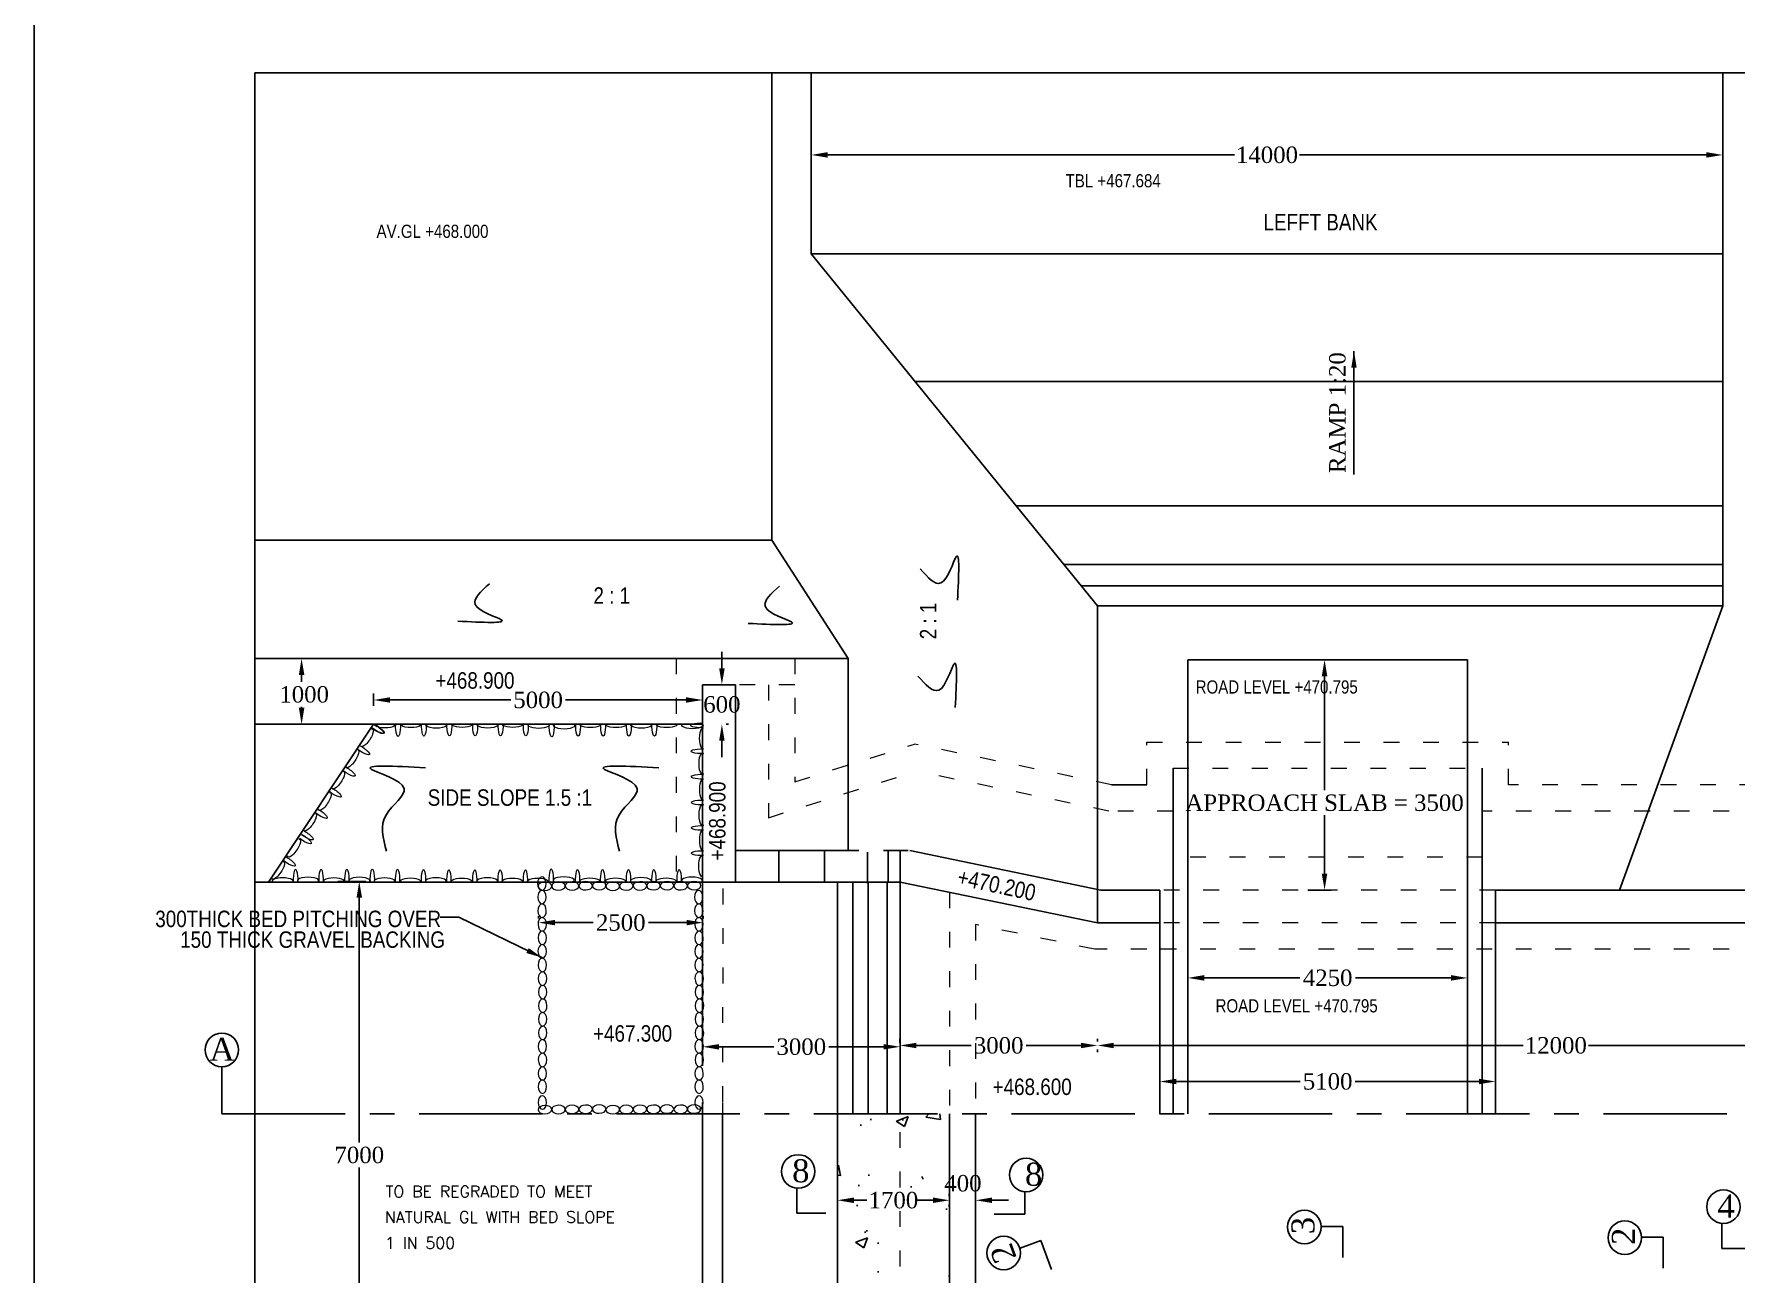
# Model space of a CAD drawing. Header units: millimetres. Extents: x 80 to 6605, y 46 to 2491.
# Drawn here: x 5426.3 to 5685, y 909.4 to 1097.9 of the extents above; entities that cross this region are included whole.
import ezdxf
from ezdxf.enums import TextEntityAlignment as Align

# ---------------------------------------------------------------- set-up
doc = ezdxf.new("R2010")
doc.units = ezdxf.units.MM
doc.linetypes.add('ACAD_ISO03W100', pattern=[30, 12, -18])
doc.linetypes.add('CENTER', pattern=[2, 1.25, -0.25, 0.25, -0.25])
doc.layers.add('TEXT_GENERAL', color=4, linetype='Continuous')
doc.styles.add('ABADI', font='')
doc.styles.add('ARIAL NARROW', font='ARIALN.TTF')
doc.styles.add('rs', font='romans.shx', dxfattribs={"height": 1.75})
doc.styles.get("Standard").update_dxf_attribs({"font": 'times.ttf', "height": 2.5})
doc.styles.add('TNR_2.5', font='times.ttf', dxfattribs={"height": 2.5})
doc.styles.get('ABADI').set_extended_font_data('Abadi MT Condensed Light')
doc.dimstyles.new('ISO-25', dxfattribs={"dimtxt": 2.5, "dimasz": 2.5, "dimexe": 1.25, "dimexo": 0.625, "dimtad": 1, "dimlfac": 25, "dimtxsty": 'Standard', "dimcen": 2.5, "dimadec": 0, "dimazin": 0, "dimtfac": 1, "dimtmove": 0, "dimatfit": 3, "dimfxl": 1, "dimarcsym": 0})
doc.dimstyles.get("Standard").update_dxf_attribs({"dimtxt": 0.18, "dimasz": 0.18, "dimexe": 0.18, "dimexo": 0.0625, "dimgap": 0.09, "dimtad": 0, "dimtih": 1, "dimtoh": 1, "dimdec": 4, "dimzin": 0, "dimdsep": 46, "dimtxsty": 'Standard', "dimcen": 0.09, "dimadec": 0, "dimazin": 0, "dimtfac": 1, "dimtdec": 4, "dimtofl": 0, "dimtmove": 0, "dimatfit": 3, "dimfxl": 1, "dimtolj": 1, "dimtzin": 0, "dimarcsym": 0})
doc.dimstyles.new('STYLE_ESH', dxfattribs={"dimtxt": 2.5, "dimasz": 2.5, "dimexe": 1, "dimexo": 0.625, "dimtad": 0, "dimtih": 1, "dimtoh": 1, "dimdec": 0, "dimlfac": 100, "dimzin": 9, "dimdsep": 46, "dimtxsty": 'TNR_2.5', "dimcen": 2.5, "dimadec": 0, "dimazin": 2, "dimtfac": 1, "dimtdec": 0, "dimtofl": 0, "dimtmove": 2, "dimatfit": 3, "dimfxl": 1, "dimarcsym": 0})

# ---------------------------------------------------------------- blocks, each defined once
blk = doc.blocks.new('*D125')
at = {"color": 0, "lineweight": -2, "transparency": 16777216}
for p, q in [((5597.44, 935.98), (5597.44, 939.64)), ((5648.44, 935.98), (5648.44, 939.64)), ((5599.94, 938.64), (5618.78, 938.64)), ((5645.94, 938.64), (5627.1, 938.64))]:
    blk.add_line(p, q, dxfattribs=at)
at = {"color": 0, "transparency": 16777216}
for points in [[(5599.94, 939.06), (5599.94, 938.23), (5597.44, 938.64)], [(5645.94, 939.06), (5645.94, 938.23), (5648.44, 938.64)]]:
    blk.add_solid(points, dxfattribs=at)
at = {"layer": 'Defpoints', "color": 0, "transparency": 16777216}
for p in [(5648.44, 938.64), (5597.44, 935.35), (5648.44, 935.35)]:
    blk.add_point(p, dxfattribs=at)
at = {"color": 0, "transparency": 16777216, "insert": (5622.94, 938.64), "char_height": 2.5, "attachment_point": 5, "style": 'TNR_2.5'}
blk.add_mtext('5100', dxfattribs=at)
blk = doc.blocks.new('*D126')
at = {"color": 0, "lineweight": -2, "transparency": 16777216}
for p, q in [((5544.46, 1075.78), (5544.46, 1080.48)), ((5546.96, 1079.48), (5608.76, 1079.48)), ((5680.48, 1079.48), (5618.68, 1079.48)), ((5682.98, 1075.78), (5682.98, 1080.48))]:
    blk.add_line(p, q, dxfattribs=at)
at = {"color": 0, "transparency": 16777216}
for points in [[(5546.96, 1079.9), (5546.96, 1079.06), (5544.46, 1079.48)], [(5680.48, 1079.9), (5680.48, 1079.06), (5682.98, 1079.48)]]:
    blk.add_solid(points, dxfattribs=at)
at = {"layer": 'Defpoints', "color": 0, "transparency": 16777216}
for p in [(5682.98, 1079.48), (5544.46, 1075.16), (5682.98, 1075.16)]:
    blk.add_point(p, dxfattribs=at)
at = {"color": 0, "transparency": 16777216, "insert": (5613.72, 1079.48), "char_height": 2.5, "attachment_point": 5, "style": 'TNR_2.5'}
blk.add_mtext('14000', dxfattribs=at)
blk = doc.blocks.new('*D127')
at = {"color": 0, "lineweight": -2, "transparency": 16777216}
for p, q in [((5477.94, 995.72), (5477.94, 997.63)), ((5480.44, 996.63), (5498.78, 996.63)), ((5525.44, 996.63), (5507.1, 996.63)), ((5527.94, 995.72), (5527.94, 997.63))]:
    blk.add_line(p, q, dxfattribs=at)
at = {"color": 0, "transparency": 16777216}
for points in [[(5480.44, 997.05), (5480.44, 996.22), (5477.94, 996.63)], [(5525.44, 997.05), (5525.44, 996.22), (5527.94, 996.63)]]:
    blk.add_solid(points, dxfattribs=at)
at = {"layer": 'Defpoints', "color": 0, "transparency": 16777216}
for p in [(5527.94, 996.63), (5477.94, 995.1), (5527.94, 995.1)]:
    blk.add_point(p, dxfattribs=at)
at = {"color": 0, "transparency": 16777216, "insert": (5502.94, 996.63), "char_height": 2.5, "attachment_point": 5, "style": 'TNR_2.5'}
blk.add_mtext('5000', dxfattribs=at)
blk = doc.blocks.new('*D128')
at = {"color": 0, "lineweight": -2, "transparency": 16777216}
for p, q in [((5619.93, 1002.74), (5623.47, 1002.74)), ((5622.47, 1000.24), (5622.47, 982.9)), ((5622.47, 970.24), (5622.47, 979.1)), ((5619.93, 967.74), (5623.47, 967.74))]:
    blk.add_line(p, q, dxfattribs=at)
at = {"color": 0, "transparency": 16777216}
for points in [[(5622.05, 1000.24), (5622.89, 1000.24), (5622.47, 1002.74)], [(5622.05, 970.24), (5622.89, 970.24), (5622.47, 967.74)]]:
    blk.add_solid(points, dxfattribs=at)
at = {"layer": 'Defpoints', "color": 0, "transparency": 16777216}
for p in [(5619.31, 1002.74), (5622.47, 1002.74), (5619.31, 967.74)]:
    blk.add_point(p, dxfattribs=at)
at = {"color": 0, "transparency": 16777216, "insert": (5622.47, 981), "char_height": 2.5, "attachment_point": 5, "style": 'TNR_2.5'}
blk.add_mtext('APPROACH SLAB = 3500', dxfattribs=at)
blk = doc.blocks.new('*D129')
at = {"color": 0, "lineweight": -2, "transparency": 16777216}
for p, q in [((5530.87, 1001.44), (5530.87, 1003.94)), ((5531.93, 998.94), (5529.87, 998.94)), ((5531.5, 992.94), (5531.87, 992.94)), ((5530.87, 990.44), (5530.87, 987.94))]:
    blk.add_line(p, q, dxfattribs=at)
at = {"color": 0, "transparency": 16777216}
for points in [[(5530.46, 1001.44), (5531.29, 1001.44), (5530.87, 998.94)], [(5530.46, 990.44), (5531.29, 990.44), (5530.87, 992.94)]]:
    blk.add_solid(points, dxfattribs=at)
at = {"layer": 'Defpoints', "color": 0, "transparency": 16777216}
for p in [(5532.56, 998.94), (5530.87, 992.94), (5530.87, 992.94)]:
    blk.add_point(p, dxfattribs=at)
at = {"color": 0, "transparency": 16777216, "insert": (5530.87, 995.94), "char_height": 2.5, "attachment_point": 5, "style": 'TNR_2.5'}
blk.add_mtext('600', dxfattribs=at)
blk = doc.blocks.new('*D130')
at = {"color": 0, "lineweight": -2, "transparency": 16777216}
for p, q in [((5503, 963.42), (5503, 963.79)), ((5505.5, 962.79), (5511.29, 962.79)), ((5525.5, 962.79), (5519.71, 962.79)), ((5528, 963.42), (5528, 963.79))]:
    blk.add_line(p, q, dxfattribs=at)
at = {"color": 0, "transparency": 16777216}
for points in [[(5505.5, 963.21), (5505.5, 962.38), (5503, 962.79)], [(5525.5, 963.21), (5525.5, 962.38), (5528, 962.79)]]:
    blk.add_solid(points, dxfattribs=at)
at = {"layer": 'Defpoints', "color": 0, "transparency": 16777216}
for p in [(5503, 962.79), (5528, 962.79), (5528, 962.79)]:
    blk.add_point(p, dxfattribs=at)
at = {"color": 0, "transparency": 16777216, "insert": (5515.5, 962.79), "char_height": 2.5, "attachment_point": 5, "style": 'TNR_2.5'}
blk.add_mtext('2500', dxfattribs=at)
blk = doc.blocks.new('*D131')
at = {"color": 0, "lineweight": -2, "transparency": 16777216}
for p, q in [((5601.69, 950.01), (5601.69, 955.39)), ((5644.19, 950.01), (5644.19, 955.39)), ((5604.19, 954.39), (5618.72, 954.39)), ((5641.69, 954.39), (5627.16, 954.39))]:
    blk.add_line(p, q, dxfattribs=at)
at = {"color": 0, "transparency": 16777216}
for points in [[(5604.19, 954.81), (5604.19, 953.97), (5601.69, 954.39)], [(5641.69, 954.81), (5641.69, 953.97), (5644.19, 954.39)]]:
    blk.add_solid(points, dxfattribs=at)
at = {"layer": 'Defpoints', "color": 0, "transparency": 16777216}
for p in [(5644.19, 954.39), (5601.69, 949.39), (5644.19, 949.39)]:
    blk.add_point(p, dxfattribs=at)
at = {"color": 0, "transparency": 16777216, "insert": (5622.94, 954.39), "char_height": 2.5, "attachment_point": 5, "style": 'TNR_2.5'}
blk.add_mtext('4250', dxfattribs=at)
blk = doc.blocks.new('*D200')
at = {"color": 0, "lineweight": -2, "transparency": 16777216}
for p, q in [((5466.36, 1002.94), (5465.99, 1002.94)), ((5466.99, 1000.44), (5466.99, 999.37)), ((5466.99, 995.44), (5466.99, 995.58)), ((5466.36, 992.94), (5465.99, 992.94))]:
    blk.add_line(p, q, dxfattribs=at)
at = {"color": 0, "transparency": 16777216}
for points in [[(5466.57, 1000.44), (5467.41, 1000.44), (5466.99, 1002.94)], [(5466.57, 995.44), (5467.41, 995.44), (5466.99, 992.94)]]:
    blk.add_solid(points, dxfattribs=at)
at = {"layer": 'Defpoints', "color": 0, "transparency": 16777216}
for p in [(5466.99, 1002.94), (5466.99, 992.94), (5466.99, 992.94)]:
    blk.add_point(p, dxfattribs=at)
at = {"color": 0, "transparency": 16777216, "insert": (5467.38, 997.47), "char_height": 2.5, "attachment_point": 5, "style": 'TNR_2.5'}
blk.add_mtext('1000', dxfattribs=at)
blk = doc.blocks.new('*D224')
at = {"color": 0, "lineweight": -2, "transparency": 16777216}
for p, q in [((5472.52, 969.06), (5476.76, 969.06)), ((5475.76, 966.56), (5475.76, 929.36)), ((5475.76, 901.05), (5475.76, 925.56)), ((5472.52, 898.55), (5476.76, 898.55))]:
    blk.add_line(p, q, dxfattribs=at)
at = {"color": 0, "transparency": 16777216}
for points in [[(5475.34, 966.56), (5476.18, 966.56), (5475.76, 969.06)], [(5475.34, 901.05), (5476.18, 901.05), (5475.76, 898.55)]]:
    blk.add_solid(points, dxfattribs=at)
at = {"layer": 'Defpoints', "color": 0, "transparency": 16777216}
for p in [(5471.9, 969.06), (5471.9, 898.55), (5475.76, 898.55)]:
    blk.add_point(p, dxfattribs=at)
at = {"color": 0, "transparency": 16777216, "insert": (5475.76, 927.46), "char_height": 2.5, "attachment_point": 5, "style": 'TNR_2.5'}
blk.add_mtext('7000', dxfattribs=at)
blk = doc.blocks.new('*D227')
at = {"color": 0, "lineweight": -2, "transparency": 16777216}
for p, q in [((5548.44, 921.21), (5548.44, 921.59)), ((5565.44, 921.21), (5565.44, 921.59)), ((5550.94, 920.59), (5552.91, 920.59)), ((5562.94, 920.59), (5560.98, 920.59))]:
    blk.add_line(p, q, dxfattribs=at)
at = {"color": 0, "transparency": 16777216}
for points in [[(5550.94, 921.01), (5550.94, 920.17), (5548.44, 920.59)], [(5562.94, 921.01), (5562.94, 920.17), (5565.44, 920.59)]]:
    blk.add_solid(points, dxfattribs=at)
at = {"layer": 'Defpoints', "color": 0, "transparency": 16777216}
for p in [(5548.44, 920.59), (5565.44, 920.59), (5565.44, 920.59)]:
    blk.add_point(p, dxfattribs=at)
at = {"color": 0, "transparency": 16777216, "insert": (5556.94, 920.59), "char_height": 2.5, "attachment_point": 5, "style": 'TNR_2.5'}
blk.add_mtext('1700', dxfattribs=at)
blk = doc.blocks.new('*D228')
at = {"color": 0, "lineweight": -2, "transparency": 16777216}
for p, q in [((5569.44, 921.21), (5569.44, 921.59)), ((5562.94, 920.59), (5560.44, 920.59)), ((5565.44, 919.96), (5565.44, 919.59)), ((5571.94, 920.59), (5574.44, 920.59))]:
    blk.add_line(p, q, dxfattribs=at)
at = {"color": 0, "transparency": 16777216}
for points in [[(5562.94, 921.01), (5562.94, 920.17), (5565.44, 920.59)], [(5571.94, 921.01), (5571.94, 920.17), (5569.44, 920.59)]]:
    blk.add_solid(points, dxfattribs=at)
at = {"layer": 'Defpoints', "color": 0, "transparency": 16777216}
for p in [(5565.44, 920.59), (5569.44, 920.59), (5569.44, 920.59)]:
    blk.add_point(p, dxfattribs=at)
at = {"color": 0, "transparency": 16777216, "insert": (5567.51, 923.16), "char_height": 2.5, "attachment_point": 5, "style": 'TNR_2.5'}
blk.add_mtext('400', dxfattribs=at)
blk = doc.blocks.new('*D246')
at = {"color": 0, "lineweight": -2, "transparency": 16777216}
for p, q in [((5527.94, 941.04), (5527.94, 944.92)), ((5557.94, 944.54), (5557.94, 944.92)), ((5530.44, 943.92), (5538.77, 943.92)), ((5555.44, 943.92), (5547.12, 943.92))]:
    blk.add_line(p, q, dxfattribs=at)
at = {"color": 0, "transparency": 16777216}
for points in [[(5530.44, 944.33), (5530.44, 943.5), (5527.94, 943.92)], [(5555.44, 944.33), (5555.44, 943.5), (5557.94, 943.92)]]:
    blk.add_solid(points, dxfattribs=at)
at = {"layer": 'Defpoints', "color": 0, "transparency": 16777216}
for p in [(5527.94, 943.92), (5557.94, 943.92), (5527.94, 940.42)]:
    blk.add_point(p, dxfattribs=at)
at = {"color": 0, "transparency": 16777216, "insert": (5542.94, 943.92), "char_height": 2.5, "attachment_point": 5, "style": 'TNR_2.5'}
blk.add_mtext('3000', dxfattribs=at)
blk = doc.blocks.new('*D245')
at = {"color": 0, "lineweight": -2, "transparency": 16777216}
for p, q in [((5557.94, 944.74), (5557.94, 945.12)), ((5587.94, 944.74), (5587.94, 945.12)), ((5560.44, 944.12), (5568.77, 944.12)), ((5585.44, 944.12), (5577.12, 944.12))]:
    blk.add_line(p, q, dxfattribs=at)
at = {"color": 0, "transparency": 16777216}
for points in [[(5560.44, 944.53), (5560.44, 943.7), (5557.94, 944.12)], [(5585.44, 944.53), (5585.44, 943.7), (5587.94, 944.12)]]:
    blk.add_solid(points, dxfattribs=at)
at = {"layer": 'Defpoints', "color": 0, "transparency": 16777216}
for p in [(5557.94, 944.12), (5557.94, 944.12), (5587.94, 944.12)]:
    blk.add_point(p, dxfattribs=at)
at = {"color": 0, "transparency": 16777216, "insert": (5572.94, 944.12), "char_height": 2.5, "attachment_point": 5, "style": 'TNR_2.5'}
blk.add_mtext('3000', dxfattribs=at)
blk = doc.blocks.new('*D244')
at = {"color": 0, "lineweight": -2, "transparency": 16777216}
for p, q in [((5707.94, 944.49), (5707.94, 943.12)), ((5587.94, 943.49), (5587.94, 943.12)), ((5590.44, 944.12), (5652.67, 944.12)), ((5705.44, 944.12), (5662.58, 944.12))]:
    blk.add_line(p, q, dxfattribs=at)
at = {"color": 0, "transparency": 16777216}
for points in [[(5590.44, 944.53), (5590.44, 943.7), (5587.94, 944.12)], [(5705.44, 944.53), (5705.44, 943.7), (5707.94, 944.12)]]:
    blk.add_solid(points, dxfattribs=at)
at = {"layer": 'Defpoints', "color": 0, "transparency": 16777216}
for p in [(5707.94, 945.12), (5587.94, 944.12), (5707.94, 944.12)]:
    blk.add_point(p, dxfattribs=at)
at = {"color": 0, "transparency": 16777216, "insert": (5657.62, 944.12), "char_height": 2.5, "attachment_point": 5, "style": 'TNR_2.5'}
blk.add_mtext('12000', dxfattribs=at)

msp = doc.modelspace()

# ---------------------------------------------------------------- hatches: boundary and pattern name
h = msp.add_hatch()
h.set_pattern_fill('AR-CONC', color=0, scale=0.1, style=0)
h.set_pattern_definition([(50, (0, 0), (18.218467, -1.59391), [1.905, -20.955]), (355, (0, 0), (-3.52428, 19.105664), [1.524, -16.764]), (100.451, (1.518, -0.133), (14.69425, 17.51167), [1.619, -17.809]), (46.1842, (0, 5.08), (27.1079, -4.20423), [2.8575, -31.4325]), (96.6356, (2.26, 4.73), (23.74042, 24.74256), [2.4285, -26.7135]), (351.184, (0, 5.08), (23.74046, 24.74251), [2.286, -25.146]), (21, (2.54, 3.81), (15.161488, -10.22655), [1.905, -20.955]), (326, (2.54, 3.81), (6.1802, 18.418797), [1.524, -16.764]), (71.4514, (3.803, 2.958), (21.34165, 8.192286), [1.619, -17.809]), (37.5, (0, 0), (0.30886, 8.455504), [0, -16.5608, 0, -17.018, 0, -16.8275]), (7.5, (0, 0), (6.681966, 10.018057), [0, -9.7028, 0, -16.1798, 0, -6.4135]), (327.5, (-5.664, 0), (13.5590595, -0.5728744), [0, -6.35, 0, -19.812, 0, -26.289]), (317.5, (-8.204, 0), (14.812918, 2.54265), [0, -8.255, 0, -13.1572, 0, -18.669])])
h.paths.add_polyline_path([(5707.94263, 887.74468), (5707.94263, 897.74468), (5689.94263, 897.74468), (5689.94263, 899.74468), (5648.44263, 899.74468), (5648.44263, 887.74468)])
h.paths.add_polyline_path([(5548.44263, 898.54678), (5557.94263, 898.54678), (5557.94263, 933.74468), (5548.44263, 933.74468)])
h.paths.add_polyline_path([(5557.94263, 898.54678), (5565.44263, 900.09626), (5565.44263, 933.74468), (5557.94263, 933.74468)])
h.paths.add_polyline_path([(5707.94263, 933.74468), (5693.94263, 933.74468), (5693.94263, 908.74468), (5707.94263, 908.74468)])
h.paths.add_polyline_path([(5729.94263, 932.24468), (5717.94263, 932.24468), (5717.94263, 904.74468), (5729.94263, 904.74468)])
h.paths.add_polyline_path([(5707.94263, 901.74468), (5707.94263, 904.74468), (5693.94263, 904.74468), (5693.94263, 901.74468)])
h.paths.add_polyline_path([(5717.94263, 901.74468), (5729.94263, 901.74468), (5729.94263, 904.74468), (5717.94263, 904.74468)])
h.paths.add_polyline_path([(5717.94263, 904.74468), (5712.94263, 904.74468), (5712.94263, 901.74468), (5717.94263, 901.74468)])
h.paths.add_polyline_path([(5707.94263, 901.74468), (5712.94263, 901.74468), (5712.94263, 904.74468), (5707.94263, 904.74468)])
h.paths.add_polyline_path([(5707.94263, 904.74468), (5712.94263, 904.74468), (5712.94263, 932.24468), (5707.94263, 932.24468)])
h.paths.add_polyline_path([(5712.94263, 904.74468), (5717.94263, 904.74468), (5717.94263, 932.24468), (5712.94263, 932.24468)])
h.paths.add_polyline_path([(5669.04632, 898.14492), (5677.11499, 898.14492), (5677.11499, 894.34445), (5669.04632, 894.34445)], flags=24)
h.paths.add_polyline_path([(5660.58211, 898.14131), (5669.00406, 898.14131), (5669.00406, 894.34805), (5660.58211, 894.34805)], flags=24)
h.paths.add_polyline_path([(5552.9083, 922.48907), (5560.97697, 922.48907), (5560.97697, 918.6886), (5552.9083, 918.6886)], flags=9)
h.paths.add_polyline_path([(5564.20962, 925.052), (5570.8075, 925.052), (5570.8075, 921.25874), (5564.20962, 921.25874)], flags=9)
h.paths.add_polyline_path([(5570.62805, 895.22176), (5578.69672, 895.22176), (5578.69672, 891.42129), (5570.62805, 891.42129)], flags=9)
h.paths.add_polyline_path([(5579.19307, 896.76954), (5587.61503, 896.76954), (5587.61503, 892.97628), (5579.19307, 892.97628)], flags=9)
h.paths.add_polyline_path([(5528.9083, 878.47433), (5536.97697, 878.47433), (5536.97697, 874.68107), (5528.9083, 874.68107)], flags=9)
h.paths.add_polyline_path([(5528.9083, 874.02194), (5536.97697, 874.02194), (5536.97697, 870.22869), (5528.9083, 870.22869)], flags=9)
h.paths.add_polyline_path([(5707.7668, 919.64131), (5716.11846, 919.64131), (5716.11846, 915.84805), (5707.7668, 915.84805)], flags=9)
h.paths.add_polyline_path([(5707.72084, 912.16738), (5716.16443, 912.16738), (5716.16443, 908.37412), (5707.72084, 908.37412)], flags=9)

# ---------------------------------------------------------------- linework, layer by layer
at = {"color": 0}
for p, q in [((5426.32373, 957.49468), (5426.32373, 1357.83356)), ((5459.87005, 1091.95513), (5824.62957, 1091.95513)), ((5459.87005, 1091.95513), (5459.87005, 824.80614)), ((5538.45988, 1020.94258), (5538.45988, 1091.95513)), ((5544.45988, 1064.42765), (5544.45988, 1091.95513)), ((5682.98127, 1091.95513), (5682.98127, 1010.90354)), ((5587.94263, 1010.95036), (5544.45988, 1064.42765)), ((5544.45988, 1064.42765), (5682.98127, 1064.42765)), ((5682.98127, 1045.05631), (5560.21085, 1045.05631)), ((5575.58426, 1026.14931), (5682.98127, 1026.14931)), ((5538.45988, 1020.94258), (5459.87005, 1020.94258)), ((5550.04263, 1002.94258), (5538.45988, 1020.94258)), ((5582.84023, 1017.22556), (5682.98127, 1017.22556)), ((5585.4782, 1013.98125), (5682.98127, 1013.98125)), ((5587.94263, 967.74468), (5587.94263, 1010.95036)), ((5682.9983, 1010.95036), (5587.94263, 1010.95036)), ((5682.9983, 1010.95036), (5667.28714, 967.74468)), ((5459.87005, 1002.94258), (5527.94263, 1002.94258)), ((5550.04263, 1002.94258), (5487.67965, 1002.94258)), ((5532.94263, 1002.94258), (5523.94263, 1002.94258)), ((5550.04263, 973.74468), (5550.04263, 1002.94258)), ((5601.69263, 1002.74468), (5601.69263, 933.74468)), ((5644.19263, 1002.74468), (5601.69263, 1002.74468)), ((5644.19263, 1002.74468), (5644.19263, 933.74468)), ((5527.94263, 992.94258), (5527.94263, 998.94258)), ((5527.94263, 998.94258), (5532.94263, 998.94258)), ((5527.94263, 998.94258), (5527.94263, 968.94258)), ((5532.94263, 998.94258), (5527.94263, 998.94258)), ((5532.94263, 998.94258), (5532.94263, 968.94258)), ((5459.87005, 992.94258), (5527.94263, 992.94258)), ((5477.94263, 992.94258), (5461.95085, 968.94258)), ((5527.94263, 992.94258), (5487.67965, 992.94258)), ((5527.94263, 992.94258), (5527.94263, 945.19258)), ((5599.44263, 967.74468), (5599.44263, 986.24468)), ((5646.44263, 967.74468), (5646.44263, 986.24468)), ((5595.44263, 983.74468), (5590.08923, 983.74468)), ((5539.52241, 973.74468), (5539.52241, 968.94258)), ((5546.48616, 973.74468), (5546.48616, 968.94258)), ((5553.00062, 973.52022), (5553.00062, 968.71812)), ((5556.14554, 973.74468), (5556.14554, 968.94258)), ((5557.94263, 973.74468), (5557.94263, 968.94258)), ((5588.45373, 967.74468), (5559.41164, 973.74468)), ((5459.87005, 968.94258), (5527.94263, 968.94258)), ((5557.94263, 968.94258), (5487.67965, 968.94258)), ((5548.44263, 968.94258), (5548.44263, 933.74468)), ((5550.74894, 968.94258), (5550.74894, 933.74468)), ((5553.08204, 968.94258), (5553.08204, 933.74468)), ((5555.9984, 968.94258), (5555.9984, 933.74468)), ((5587.94263, 962.74468), (5557.94263, 968.94258)), ((5557.94263, 968.94258), (5557.94263, 933.74468)), ((5587.94263, 967.74468), (5587.94263, 962.74468)), ((5597.44263, 967.74468), (5588.45373, 967.74468)), ((5597.44263, 933.74468), (5597.44263, 967.74468)), ((5599.44263, 967.74468), (5599.44263, 933.74468)), ((5646.44263, 967.74468), (5646.44263, 933.74468)), ((5648.44263, 933.74468), (5648.44263, 967.74468)), ((5707.94263, 967.74468), (5648.44263, 967.74468)), ((5597.44263, 962.74468), (5587.94263, 962.74468)), ((5707.94263, 962.74468), (5648.44263, 962.74468)), ((5426.32373, 767.83356), (5426.32373, 957.49468)), ((5597.44263, 933.74468), (5597.44263, 948.99468)), ((5599.44263, 948.99468), (5599.44263, 933.74468)), ((5601.69263, 948.99468), (5601.69263, 933.74468)), ((5644.19263, 948.99468), (5644.19263, 933.74468)), ((5646.44263, 948.99468), (5646.44263, 933.74468)), ((5648.44263, 933.74468), (5648.44263, 948.99468)), ((5527.94263, 945.19258), (5527.94263, 943.94258)), ((5454.87005, 933.74468), (5454.87005, 940.89517)), ((5527.94263, 935.44258), (5527.94263, 920.19258)), ((5530.96477, 898.54678), (5530.96231, 933.74468)), ((5548.44263, 898.54678), (5548.44263, 933.74468)), ((5565.44263, 900.09626), (5565.44263, 933.74468)), ((5569.44263, 905.00712), (5569.44263, 933.74468)), ((5542.2381, 922.43021), (5542.2381, 918.6356)), ((5527.94263, 898.54678), (5527.94263, 920.19258)), ((5542.2381, 918.6356), (5546.64855, 918.6356)), ((5682.87516, 917.06742), (5682.87516, 913.27281)), ((5682.87516, 913.27281), (5687.2856, 913.27281))]:
    msp.add_line(p, q, dxfattribs=at)
at = {"color": 0, "linetype": 'CENTER', "ltscale": 15}
for p, q in [((5532.94263, 973.74468), (5559.41164, 973.74468)), ((5454.87005, 933.74468), (5818.98127, 933.74468))]:
    msp.add_line(p, q, dxfattribs=at)
at = {"color": 0}
for centre in [(5454.87005, 943.44468), (5542.46176, 924.96989), (5577.11193, 924.44027), (5683.09882, 919.6071), (5619.4097, 916.53004), (5668.11228, 914.89971), (5573.69306, 912.58187)]:
    msp.add_circle(centre, 2.54951, dxfattribs=at)
at = {"color": 0, "lineweight": 5, "extrusion": (0, 0, -1)}
for centre, major_axis, ratio, start_param, end_param in [((5476.90342, 990.8905), (0.88725, 1.34108), 0.328798741, -0.284518735, 3.426111389), ((5478.16049, 992.42141), (1.26459, -0.83665), 0.238983774, 4.478047346, 8.088323268), ((5478.25212, 992.44092), (1.26459, -0.83665), 0.238983774, 4.478047346, 8.088323268), ((5479.66934, 992.90961), (-1.60801, 0), 0.328798741, 3.031898939, 6.392879022), ((5481.64633, 992.6154), (0, -1.5163), 0.238983774, 4.478047346, 8.088323268), ((5483.60681, 992.96816), (-1.60801, 0), 0.328798741, 3.031898939, 6.392879022), ((5485.58379, 992.67395), (0, -1.5163), 0.238983774, 4.478047346, 8.088323268), ((5487.47963, 992.87763), (1.60801, 0), 0.328798741, -0.284518735, 3.426111389), ((5489.45092, 992.69025), (0, -1.5163), 0.238983774, 4.478047346, 8.088323268), ((5491.39866, 992.98445), (-1.60801, 0), 0.328798741, 3.031898939, 6.392879022), ((5493.37564, 992.69025), (0, -1.5163), 0.238983774, 4.478047346, 8.088323268), ((5495.27148, 992.89393), (1.60801, 0), 0.328798741, -0.284518735, 3.426111389), ((5497.24186, 992.69025), (0, -1.5163), 0.238983774, 4.478047346, 8.088323268), ((5499.09899, 992.98445), (-1.60801, 0), 0.328798741, 3.031898939, 6.392879022), ((5501.07598, 992.69025), (0, -1.5163), 0.238983774, 4.478047346, 8.088323268), ((5503.02731, 992.83948), (-1.60801, 0), 0.328798741, 3.031898939, 6.392879022), ((5505.0043, 992.54528), (0, -1.5163), 0.238983774, 4.478047346, 8.088323268), ((5506.90013, 992.74896), (1.60801, 0), 0.328798741, -0.284518735, 3.426111389), ((5509.01169, 992.66007), (0, -1.5163), 0.238983774, 4.478047346, 8.088323268), ((5510.86882, 992.95428), (-1.60801, 0), 0.328798741, 3.031898939, 6.392879022), ((5512.81656, 992.66007), (0, -1.5163), 0.238983774, 4.478047346, 8.088323268), ((5514.7643, 992.95428), (-1.60801, 0), 0.328798741, 3.031898939, 6.392879022), ((5516.74129, 992.66007), (0, -1.5163), 0.238983774, 4.478047346, 8.088323268), ((5518.63712, 992.86376), (1.60801, 0), 0.328798741, -0.284518735, 3.426111389), ((5520.60751, 992.66007), (0, -1.5163), 0.238983774, 4.478047346, 8.088323268), ((5522.46464, 992.95428), (-1.60801, 0), 0.328798741, 3.031898939, 6.392879022), ((5526.39927, 992.79418), (1.60801, 0), 0.328798741, -0.284518735, 3.426111389), ((5527.66067, 992.77802), (-1.5163, 0), 0.238983774, 4.478047346, 8.088323268), ((5528.01343, 990.81754), (0, 1.60801), 0.328798741, 3.031898939, 6.392879022), ((5474.69101, 987.71054), (-0.88725, -1.34108), 0.328798741, 3.031898939, 6.392879022), ((5476.02722, 989.197), (1.26459, -0.83665), 0.238983774, 4.478047346, 8.088323268), ((5527.71922, 988.84056), (-1.5163, 0), 0.238983774, 4.478047346, 8.088323268), ((5527.9229, 986.94472), (0, -1.60801), 0.328798741, -0.284518735, 3.426111389), ((5472.5399, 984.45916), (-0.88725, -1.34108), 0.328798741, 3.031898939, 6.392879022), ((5473.86167, 985.9238), (1.26459, -0.83665), 0.238983774, 4.478047346, 8.088323268), ((5471.76056, 982.74798), (1.26459, -0.83665), 0.238983774, 4.478047346, 8.088323268), ((5527.73552, 984.97343), (-1.5163, 0), 0.238983774, 4.478047346, 8.088323268), ((5528.02972, 983.0257), (0, 1.60801), 0.328798741, 3.031898939, 6.392879022), ((5470.50349, 981.21708), (0.88725, 1.34108), 0.328798741, -0.284518735, 3.426111389), ((5527.73552, 981.04871), (-1.5163, 0), 0.238983774, 4.478047346, 8.088323268), ((5527.9392, 979.15288), (0, -1.60801), 0.328798741, -0.284518735, 3.426111389), ((5468.26307, 978.07602), (0.88725, 1.34108), 0.328798741, -0.109693715, 3.251286368), ((5469.6273, 979.52357), (1.26459, -0.83665), 0.238983774, 4.478047346, 8.088323268), ((5465.82968, 974.12741), (0.88725, 1.34108), 0.328798741, -0.284518735, 3.426111389), ((5467.17838, 975.67783), (1.26459, -0.83665), 0.238983774, 4.478047346, 8.088323268), ((5467.47571, 976.24623), (-1.26459, 0.83665), 0.238983774, 1.336454693, 4.946730614), ((5527.73552, 977.18249), (-1.5163, 0), 0.238983774, 4.478047346, 8.088323268), ((5528.02972, 975.32536), (0, 1.60801), 0.328798741, 3.031898939, 6.392879022), ((5464.74032, 972.28467), (1.26459, -0.83665), 0.238983774, 4.478047346, 8.088323268), ((5527.73552, 973.34837), (-1.5163, 0), 0.238983774, 4.478047346, 8.088323268), ((5527.88475, 971.39704), (0, 1.60801), 0.328798741, 3.031898939, 6.392879022), ((5463.39162, 970.73426), (0.88725, 1.34108), 0.328798741, -0.284518735, 3.426111389)]:
    msp.add_ellipse(centre, major_axis=major_axis, ratio=ratio, start_param=start_param, end_param=end_param, dxfattribs=at)
at = {"color": 0, "lineweight": 5}
for centre, major_axis, ratio, start_param, end_param in [((5466.0835, 969.36952), (0, 1.5163), 0.238983774, 4.478047346, 8.088323268), ((5469.95062, 969.35322), (0, 1.5163), 0.238983774, 4.478047346, 8.088323268), ((5473.87535, 969.35322), (0, 1.5163), 0.238983774, 4.478047346, 8.088323268), ((5477.74157, 969.35322), (0, 1.5163), 0.238983774, 4.478047346, 8.088323268), ((5481.57569, 969.35322), (0, 1.5163), 0.238983774, 4.478047346, 8.088323268), ((5485.51315, 969.29467), (0, 1.5163), 0.238983774, 4.478047346, 8.088323268), ((5489.38028, 969.27838), (0, 1.5163), 0.238983774, 4.478047346, 8.088323268), ((5493.305, 969.27838), (0, 1.5163), 0.238983774, 4.478047346, 8.088323268), ((5497.17122, 969.27838), (0, 1.5163), 0.238983774, 4.478047346, 8.088323268), ((5501.00534, 969.27838), (0, 1.5163), 0.238983774, 4.478047346, 8.088323268), ((5504.93366, 969.42335), (0, 1.5163), 0.238983774, 4.478047346, 8.088323268), ((5508.94105, 969.30855), (0, 1.5163), 0.238983774, 4.478047346, 8.088323268), ((5512.74592, 969.30855), (0, 1.5163), 0.238983774, 4.478047346, 8.088323268), ((5516.67065, 969.30855), (0, 1.5163), 0.238983774, 4.478047346, 8.088323268), ((5520.53687, 969.30855), (0, 1.5163), 0.238983774, 4.478047346, 8.088323268), ((5524.37099, 969.30855), (0, 1.5163), 0.238983774, 4.478047346, 8.088323268), ((5464.10651, 969.07531), (-1.60801, 0), 0.328798741, 3.031898939, 6.392879022), ((5467.97933, 969.16583), (1.60801, 0), 0.328798741, -0.284518735, 3.426111389), ((5471.89836, 969.05901), (-1.60801, 0), 0.328798741, 3.031898939, 6.392879022), ((5475.77118, 969.14954), (1.60801, 0), 0.328798741, -0.284518735, 3.426111389), ((5479.5987, 969.05901), (-1.60801, 0), 0.328798741, 3.031898939, 6.392879022), ((5483.53617, 969.00046), (-1.60801, 0), 0.328798741, 3.031898939, 6.392879022), ((5487.40899, 969.09099), (1.60801, 0), 0.328798741, -0.284518735, 3.426111389), ((5491.32802, 968.98417), (-1.60801, 0), 0.328798741, 3.031898939, 6.392879022), ((5495.20084, 969.0747), (1.60801, 0), 0.328798741, -0.284518735, 3.426111389), ((5499.02835, 968.98417), (-1.60801, 0), 0.328798741, 3.031898939, 6.392879022), ((5502.88087, 968.98417), (-1.60801, 0), 0.328798741, 3.031898939, 6.392879022), ((5506.82949, 969.21967), (1.60801, 0), 0.328798741, -0.284518735, 3.426111389), ((5510.79818, 969.01434), (-1.60801, 0), 0.328798741, 3.031898939, 6.392879022), ((5514.69366, 969.01434), (-1.60801, 0), 0.328798741, 3.031898939, 6.392879022), ((5518.56648, 969.10487), (1.60801, 0), 0.328798741, -0.284518735, 3.426111389), ((5522.394, 969.01434), (-1.60801, 0), 0.328798741, 3.031898939, 6.392879022), ((5526.32863, 969.17445), (1.60801, 0), 0.328798741, -0.284518735, 3.426111389)]:
    msp.add_ellipse(centre, major_axis=major_axis, ratio=ratio, start_param=start_param, end_param=end_param, dxfattribs=at)
at = {"color": 0}
for points in [[(5561.01069, 1016.56406), (5564.17006, 1014.41659), (5566.46961, 1018.37762), (5566.68555, 1011.78551)], [(5495.53143, 1014.2864), (5493.38396, 1011.12703), (5497.34498, 1008.82748), (5490.75288, 1008.61154)], [(5539.63253, 1013.94668), (5537.48506, 1010.78731), (5541.44608, 1008.48775), (5534.85398, 1008.27182)], [(5560.67096, 1000.26896), (5563.83033, 998.12149), (5566.12988, 1002.08252), (5566.34582, 995.49041)], [(5479.90408, 973.66357), (5479.87279, 979.25085), (5482.55712, 983.20007), (5477.60584, 986.07451), (5485.84598, 986.34443)], [(5515.32339, 973.66357), (5515.2921, 979.25085), (5517.97643, 983.20007), (5513.02515, 986.07451), (5521.26529, 986.34443)]]:
    msp.add_spline(points, degree=3, dxfattribs=at)
at = {"layer": 'TEXT_GENERAL', "color": 0, "linetype": 'ACAD_ISO03W100', "lineweight": 5, "ltscale": 0.2}
for p, q in [((5523.94263, 1002.94258), (5523.94263, 968.94258)), ((5541.94263, 1002.94258), (5523.94263, 1002.94258)), ((5523.94263, 1002.94258), (5523.94263, 968.94258)), ((5541.94263, 1002.94258), (5541.94263, 984.19768)), ((5541.94263, 998.94258), (5532.94263, 998.94258)), ((5537.94263, 998.94258), (5537.94263, 978.74468)), ((5541.94263, 984.19768), (5560.14941, 989.93015)), ((5590.08923, 983.74468), (5560.14941, 989.93015)), ((5595.44263, 990.24468), (5650.44263, 990.24468)), ((5595.44263, 983.74468), (5595.44263, 990.24468)), ((5650.44263, 983.74468), (5650.44263, 990.24468)), ((5537.94263, 978.74468), (5560.35865, 985.80245)), ((5589.68036, 979.74468), (5560.63826, 985.74468)), ((5599.44263, 986.24468), (5646.44263, 986.24468)), ((5711.94263, 983.74468), (5650.44263, 983.74468)), ((5599.44263, 979.74468), (5589.68036, 979.74468)), ((5707.94263, 979.74468), (5646.44263, 979.74468)), ((5646.44263, 972.74468), (5599.44263, 972.74468)), ((5531.01197, 967.95601), (5530.96231, 933.74468)), ((5648.44263, 967.74468), (5597.44263, 967.74468)), ((5565.44263, 967.39311), (5565.44263, 933.74468)), ((5587.53376, 958.74468), (5569.44263, 962.48225)), ((5569.44263, 962.48225), (5569.44263, 933.74468)), ((5648.44263, 962.74468), (5597.44263, 962.74468)), ((5595.44263, 958.74468), (5587.53376, 958.74468)), ((5707.94263, 958.74468), (5595.44263, 958.74468)), ((5530.96477, 935.44258), (5530.94263, 920.19258)), ((5557.94263, 898.54678), (5557.94263, 933.74468))]:
    msp.add_line(p, q, dxfattribs=at)
at = {"layer": 'TEXT_GENERAL', "color": 0, "lineweight": 5, "extrusion": (0, 0, -1)}
for centre, major_axis in [((5503.49655, 968.72415), (0.0119, -1.03121)), ((5503.52036, 966.66174), (0.0119, -1.03121)), ((5503.97384, 968.32855), (1.03121, 0.0119)), ((5506.03627, 968.34931), (1.03121, 0.0119)), ((5508.09868, 968.37312), (1.03121, 0.0119)), ((5510.16112, 968.39327), (1.03121, 0.0119)), ((5512.22353, 968.41707), (1.03121, 0.0119)), ((5514.28594, 968.32986), (1.03121, 0.0119)), ((5516.34835, 968.35367), (1.03121, 0.0119)), ((5518.41078, 968.37532), (1.03121, 0.0119)), ((5520.47321, 968.39654), (1.03121, 0.0119)), ((5522.53564, 968.41707), (1.03121, 0.0119)), ((5524.59805, 968.39327), (1.03121, 0.0119)), ((5526.66046, 968.41707), (1.03121, 0.0119)), ((5527.34134, 966.66174), (0.0119, -1.03121)), ((5503.54201, 964.59931), (0.0119, -1.03121)), ((5527.36299, 964.59931), (0.0119, -1.03121)), ((5503.56324, 962.53688), (0.0119, -1.03121)), ((5527.38421, 962.53688), (0.0119, -1.03121)), ((5503.58376, 960.47445), (0.0119, -1.03121)), ((5527.40474, 960.47445), (0.0119, -1.03121)), ((5503.55996, 958.41204), (0.0119, -1.03121)), ((5503.58153, 956.34961), (0.0119, -1.03121)), ((5527.38094, 958.41204), (0.0119, -1.03121)), ((5527.40251, 956.34961), (0.0119, -1.03121)), ((5503.60318, 954.28718), (0.0119, -1.03121)), ((5527.42416, 954.28718), (0.0119, -1.03121)), ((5503.6244, 952.22475), (0.0119, -1.03121)), ((5527.44538, 952.22475), (0.0119, -1.03121)), ((5503.64493, 950.16231), (0.0119, -1.03121)), ((5527.46591, 950.16231), (0.0119, -1.03121)), ((5503.62113, 948.0999), (0.0119, -1.03121)), ((5503.6427, 946.03747), (0.0119, -1.03121)), ((5527.4421, 948.0999), (0.0119, -1.03121)), ((5527.46367, 946.03747), (0.0119, -1.03121)), ((5503.59125, 943.98434), (0.0119, -1.03121)), ((5527.41223, 943.98434), (0.0119, -1.03121)), ((5503.61178, 941.9219), (0.0119, -1.03121)), ((5527.43276, 941.9219), (0.0119, -1.03121)), ((5503.58797, 939.85949), (0.0119, -1.03121)), ((5527.40895, 939.85949), (0.0119, -1.03121)), ((5503.57989, 935.4529), (0.0119, -1.03121)), ((5503.58797, 937.86315), (0.0119, -1.03121)), ((5527.40087, 935.4529), (0.0119, -1.03121)), ((5527.40895, 937.86315), (0.0119, -1.03121)), ((5503.97384, 934.36028), (1.03121, 0.0119)), ((5506.03627, 934.38104), (1.03121, 0.0119)), ((5508.09868, 934.40484), (1.03121, 0.0119)), ((5510.16112, 934.42499), (1.03121, 0.0119)), ((5512.22353, 934.4488), (1.03121, 0.0119)), ((5514.28594, 934.36159), (1.03121, 0.0119)), ((5516.34835, 934.38539), (1.03121, 0.0119)), ((5518.41078, 934.40705), (1.03121, 0.0119)), ((5520.47321, 934.42827), (1.03121, 0.0119)), ((5522.53564, 934.4488), (1.03121, 0.0119)), ((5524.59805, 934.42499), (1.03121, 0.0119)), ((5526.66046, 934.4488), (1.03121, 0.0119))]:
    msp.add_ellipse(centre, major_axis=major_axis, ratio=0.621728248, dxfattribs=at)

# ---------------------------------------------------------------- texts
at = {"color": 0, "ltscale": 0.5, "style": 'ABADI'}
for s, p in [('TBL +467.684', (5583.111, 1074.55764)), ('AV.GL +468.000', (5478.38613, 1066.87101)), ('ROAD LEVEL +470.795', (5602.87482, 997.61397)), ('ROAD LEVEL +470.795', (5605.90431, 949.14978))]:
    msp.add_text(s, height=2, dxfattribs=at).set_placement(p)
at = {"color": 0, "style": 'rs'}
for s, p in [('TO BE REGRADED TO MEET ', (5479.74839, 921.0389)), ('NATURAL GL WITH BED SLOPE ', (5479.66583, 917.15762)), ('1 IN 500', (5479.66583, 913.2086))]:
    msp.add_text(s, height=1.75, dxfattribs=at).set_placement(p)
at = {"color": 0}
for s, insert, char_height, width, attachment_point, rotation in [('RAMP 1:20', (5625.71789, 1031.13197), 2.5, 200, 7, 90), ('3', (5617.43262, 915.42249), 3.5, 4.365, 1, 90), ('2', (5666.1352, 913.79215), 3.5, 4.365, 1, 90), ('2', (5572.43035, 910.65769), 3.5, 4.365, 1, 110.3505886)]:
    msp.add_mtext(s, dxfattribs=dict(at, insert=insert, char_height=char_height, width=width, attachment_point=attachment_point, rotation=rotation))
at = {"color": 0, "char_height": 3.5, "width": 4.365, "attachment_point": 1}
for s, insert in [('A', (5453.0051, 945.29774)), ('8', (5541.53985, 926.82294)), ('8', (5576.93198, 926.29333)), ('4', (5682.17691, 921.46015))]:
    msp.add_mtext(s, dxfattribs=dict(at, insert=insert))
at = {"layer": 'TEXT_GENERAL', "color": 0, "lineweight": 5, "style": 'ARIAL NARROW'}
for s, p in [('LEFFT BANK', (5621.86048, 1069.26243)), ('2 : 1', (5514.13862, 1012.52667)), ('+468.900', (5493.33839, 999.60118)), ('+467.300', (5517.29828, 945.94834)), ('+468.600', (5578.03223, 937.84051))]:
    msp.add_text(s, height=2.5, dxfattribs=at).set_placement(p, align=Align.MIDDLE)
for s, rotation, p in [('2 : 1', 90, (5562.20735, 1008.64268)), ('+468.900', 90, (5530.1669, 978.24817)), ('+470.200', 347.8488896, (5572.63616, 968.54083))]:
    msp.add_text(s, height=2.5, rotation=rotation, dxfattribs=at).set_placement(p, align=Align.MIDDLE)
msp.add_text('SIDE SLOPE 1.5 :1', height=2.5, dxfattribs=at).set_placement((5511.14983, 979.79759), align=Align.BOTTOM_RIGHT)
for s, p in [('300THICK BED PITCHING OVER', (5444.75048, 964.60993)), ('150 THICK GRAVEL BACKING', (5448.52965, 961.4599))]:
    msp.add_text(s, height=2.5, dxfattribs=at).set_placement(p, align=Align.TOP_LEFT)

# ---------------------------------------------------------------- dimensions: what is measured, and where the dimension line sits
at = {"color": 0}
dim = msp.add_linear_dim(base=(5682.98127, 1079.48039), p1=(5544.45988, 1075.15687), p2=(5682.98127, 1075.15687), text='14000', dimstyle='STYLE_ESH', dxfattribs=at)
dim.commit()
dim.dimension.update_dxf_attribs({"geometry": '*D126', "text_midpoint": (5613.72057, 1079.48039)})
dim = msp.add_linear_dim(base=(5530.87228, 992.94258), p1=(5532.55978, 998.94258), p2=(5530.87228, 992.94258), angle=90, dimstyle='STYLE_ESH', dxfattribs=at)
dim.commit()
dim.dimension.update_dxf_attribs({"geometry": '*D129', "text_midpoint": (5530.87228, 995.94258)})
dim = msp.add_linear_dim(base=(5466.98887, 992.94258), p1=(5466.98887, 1002.94258), p2=(5466.98887, 992.94258), angle=90, dimstyle='STYLE_ESH', dxfattribs=at)
dim.commit()
dim.dimension.update_dxf_attribs({"geometry": '*D200', "text_midpoint": (5467.38455, 997.47465), "dimtype": 160})
for base, p1, p2, text, picture, middle in [((5622.47149, 1002.74468), (5619.30715, 967.74468), (5619.30715, 1002.74468), 'APPROACH SLAB = 3500', '*D128', (5622.47149, 981.0008)), ((5475.75956, 898.54678), (5471.89836, 969.05901), (5471.89836, 898.54678), '7000', '*D224', (5475.75956, 927.45618))]:
    dim = msp.add_linear_dim(base=base, p1=p1, p2=p2, angle=90, text=text, dimstyle='STYLE_ESH', dxfattribs=at)
    dim.commit()
    dim.dimension.update_dxf_attribs({"geometry": picture, "text_midpoint": middle, "dimtype": 160})
for base, p1, p2, picture, middle in [((5527.94263, 996.63466), (5477.94263, 995.09718), (5527.94263, 995.09718), '*D127', (5502.94263, 996.63466)), ((5527.99903, 962.79301), (5502.99903, 962.79301), (5527.99903, 962.79301), '*D130', (5515.49903, 962.79301)), ((5644.19263, 954.3892), (5601.69263, 949.3892), (5644.19263, 949.3892), '*D131', (5622.94263, 954.3892)), ((5527.94263, 943.91576), (5557.94263, 943.91576), (5527.94263, 940.41749), '*D246', (5542.94263, 943.91576)), ((5557.94263, 944.11715), (5587.94263, 944.11715), (5557.94263, 944.11715), '*D245', (5572.94263, 944.11715)), ((5648.44263, 938.64398), (5597.44263, 935.35094), (5648.44263, 935.35094), '*D125', (5622.94263, 938.64398)), ((5565.44263, 920.58884), (5548.44263, 920.58884), (5565.44263, 920.58884), '*D227', (5556.94263, 920.58884))]:
    dim = msp.add_linear_dim(base=base, p1=p1, p2=p2, dimstyle='STYLE_ESH', dxfattribs=at)
    dim.commit()
    dim.dimension.update_dxf_attribs({"geometry": picture, "text_midpoint": middle})
for base, p1, p2, picture, middle in [((5707.94263, 944.11715), (5587.94263, 944.11715), (5707.94263, 945.11715), '*D244', (5657.62259, 944.11715)), ((5569.44263, 920.58884), (5565.44263, 920.58884), (5569.44263, 920.58884), '*D228', (5567.50856, 923.15537))]:
    dim = msp.add_linear_dim(base=base, p1=p1, p2=p2, dimstyle='STYLE_ESH', dxfattribs=at)
    dim.commit()
    dim.dimension.update_dxf_attribs({"geometry": picture, "text_midpoint": middle, "dimtype": 160})

# ---------------------------------------------------------------- leaders
at = {"color": 0, "ltscale": 6}
msp.add_leader([(5626.94592, 1049.6326), (5626.94592, 1030.93045)], dimstyle='ISO-25', override={"dimgap": 0.625, "dimtad": 0}, dxfattribs=at)
at = {"color": 0}
for points, dimstyle, override in [([(5503.58376, 957.4477), (5490.87745, 963.64148), (5488.04991, 963.64148)], 'STYLE_ESH', {"dimgap": 0.625, "dimtad": 0}), ([(5576.92447, 921.81631), (5576.92447, 918.47545), (5572.22934, 918.47545)], 'Standard', {"dimgap": 0.09, "dimtad": 0}), ([(5621.90964, 916.59998), (5625.2505, 916.59998), (5625.2505, 911.90485)], 'Standard', {"dimgap": 0.09, "dimtad": 0}), ([(5576.21844, 913.31862), (5579.35077, 914.48045), (5580.98357, 910.07838)], 'Standard', {"dimgap": 0.09, "dimtad": 0}), ([(5670.61222, 914.96964), (5673.95308, 914.96964), (5673.95308, 910.27451)], 'Standard', {"dimgap": 0.09, "dimtad": 0})]:
    msp.add_leader(points, dimstyle=dimstyle, override=override, dxfattribs=at)

doc.saveas('drawing.dxf')
